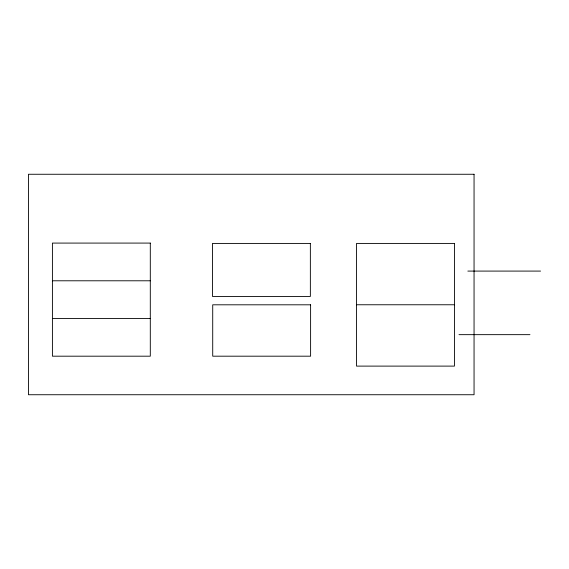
<?xml version="1.0" encoding="UTF-8"?>
<svg xmlns="http://www.w3.org/2000/svg" width="569" height="569" viewBox="0 0 569 569"><rect width="100%" height="100%" fill="white"/><g stroke="black" fill="none" stroke-linecap="round" stroke-linejoin="round"><path stroke-width="0.85" d="M467.839 271.086L540.55 271.086M52.412 280.787L150.301 280.787M356.535 304.764L454.425 304.764M52.412 318.484L150.301 318.484M458.991 334.657L529.952 334.657M474.055 174.263L28.45 174.263L28.45 394.737L474.055 394.737L474.055 174.263M150.301 243.084L52.412 243.084L52.412 356.187L150.301 356.187L150.301 243.084M310.361 243.418L212.472 243.418L212.472 296.442L310.361 296.442L310.361 243.418M454.425 243.418L356.535 243.418L356.535 366.109L454.425 366.109L454.425 243.418M310.603 304.806L212.714 304.806L212.714 356.187L310.603 356.187L310.603 304.806"/></g></svg>
